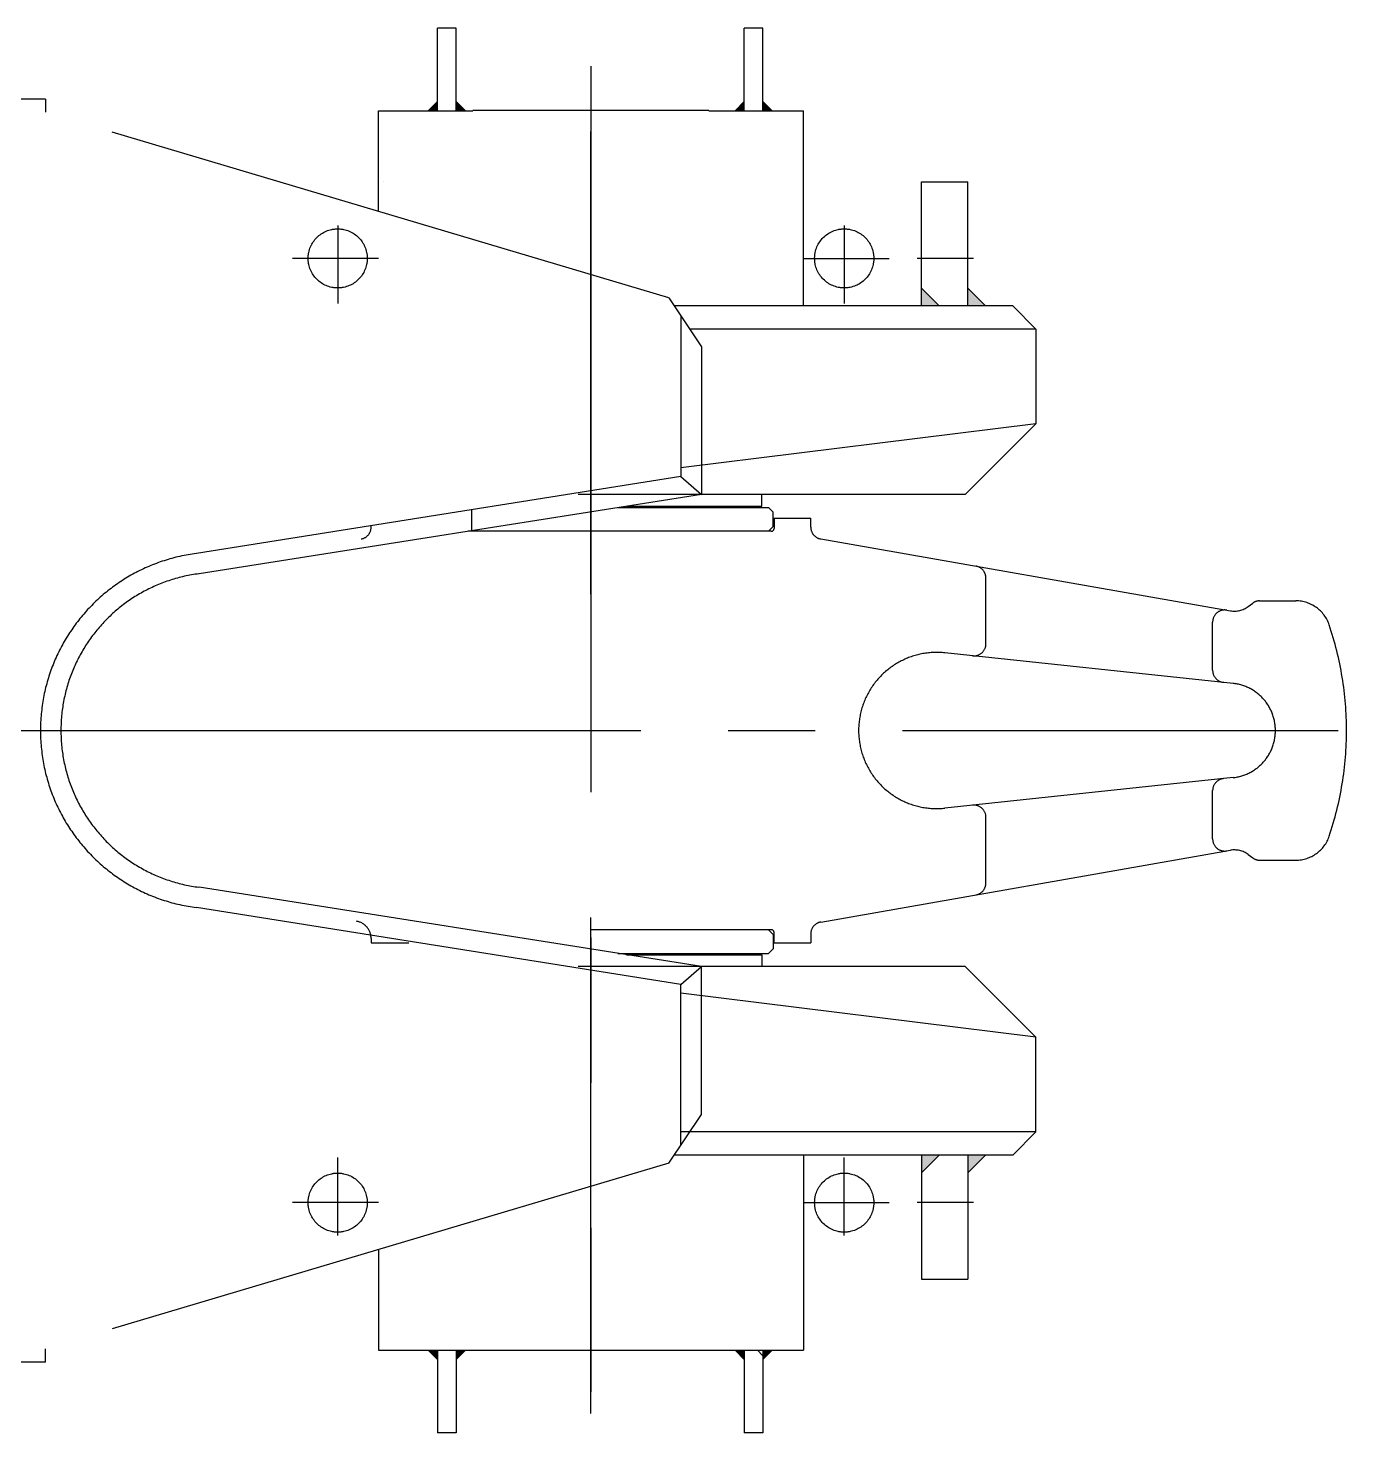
# Model space of a CAD drawing. Header units: millimetres. Extents: x 0 to 21000, y 0 to 14850.
# Drawn here: x 13229 to 14672, y 10801 to 12312 of the extents above; entities that cross this region are included whole.
import ezdxf

# ---------------------------------------------------------------- set-up
doc = ezdxf.new("R2010")
doc.units = ezdxf.units.MM
doc.header["$LTSCALE"] = 500
doc.linetypes.add('G', pattern=[2, 1.25, -0.25, 0.25, -0.25])
doc.linetypes.add('K', pattern=[2.5, 1.25, -0.25, 0.25, -0.25, 0.25, -0.25])
doc.layers.add('05', color=4, linetype='G')
doc.layers.add('07', color=6, linetype='K')

# ---------------------------------------------------------------- blocks, each defined once
blk = doc.blocks.new('errwrre')
at = {"layer": '07', "linetype": 'K'}
for points in [[(-17733.7, 33931.8), (-17733.7, 33912.8), (-17752.7, 33912.8)], [(-16819.7, 33931.8), (-16819.7, 33912.8), (-16800.7, 33912.8)], [(-17733.7, 33862.8), (-17752.7, 33862.8), (-17733.7, 33881.8)], [(-16819.7, 33862.8), (-16800.7, 33862.8), (-16819.7, 33881.8)]]:
    blk.add_hatch(color=6, dxfattribs=at).paths.add_polyline_path(points)
at = {"layer": '07', "linetype": 'K', "ltscale": 1.25}
for points in [[(-17953.5, 33692.3), (-17943.5, 33692.3), (-17943.5, 33702.3)], [(-16599.9, 33692.3), (-16609.9, 33692.3), (-16609.9, 33702.3)], [(-17943.5, 33662.3), (-17943.5, 33672.3), (-17953.5, 33672.3)], [(-16609.9, 33662.3), (-16609.9, 33672.3), (-16599.9, 33672.3)], [(-17953.5, 33362.3), (-17943.5, 33362.3), (-17943.5, 33372.3)], [(-16599.9, 33362.3), (-16609.9, 33362.3), (-16609.9, 33372.3)], [(-17943.5, 33332.3), (-17943.5, 33342.3), (-17953.5, 33342.3)], [(-16609.9, 33332.3), (-16609.9, 33342.3), (-16599.9, 33342.3)]]:
    blk.add_hatch(color=6, dxfattribs=at).paths.add_polyline_path(points)
at = {"layer": '05', "color": 142, "linetype": 'G', "ltscale": 0.75}
blk.add_line((-17276.7, 24092.4), (-17276.7, 34344.4), dxfattribs=at)
at = {"layer": '05', "color": 142, "linetype": 'G', "ltscale": 1.25}
blk.add_line((-17991.5, 33507.3), (-16565, 33507.3), dxfattribs=at)
at = {"layer": '07', "color": 6, "linetype": 'K', "ltscale": 1.25}
for p, q in [((-17416.2, 34226.8), (-17416.2, 34265.7)), ((-17137.2, 34226.8), (-17137.2, 34265.7)), ((-17410.1, 34214.5), (-17413.8, 34219.4)), ((-17276.7, 34168.6), (-17276.7, 34217.1)), ((-17143.3, 34214.5), (-17139.7, 34219.4)), ((-17482.8, 33754.6), (-17405.6, 34195.3)), ((-17327.4, 34198.2), (-17360.3, 33888.2)), ((-17226, 34198.2), (-17193.2, 33888.2)), ((-17070.6, 33754.6), (-17147.9, 34195.3)), ((-17341.5, 34176.2), (-17393.4, 34176.2)), ((-17160, 34176.2), (-17212, 34176.2)), ((-17370, 33932.3), (-17440.7, 33932.3)), ((-17112.7, 33932.3), (-17183.4, 33932.3)), ((-17276.7, 33851.2), (-17276.7, 33907.4)), ((-17784.7, 33735.9), (-17784.7, 33828.3)), ((-16768.7, 33735.9), (-16768.7, 33828.3)), ((-17820.2, 33779.8), (-17736.2, 33779.8)), ((-16733.2, 33779.8), (-16817.2, 33779.8)), ((-17495.6, 33743.8), (-17505.3, 33743.8)), ((-17505.3, 33703.3), (-17505.3, 33743.8)), ((-17057.8, 33743.8), (-17048.1, 33743.8)), ((-17048.1, 33703.3), (-17048.1, 33743.8)), ((-17943.5, 33634.3), (-17943.5, 33735.9)), ((-17733.7, 33735.9), (-17943.5, 33735.9)), ((-16819.7, 33735.9), (-16609.9, 33735.9)), ((-16609.9, 33634.3), (-16609.9, 33735.9)), ((-17943.5, 33702.3), (-17953.5, 33692.3)), ((-17516.5, 33698.3), (-17511.5, 33703.3)), ((-17516.5, 33536.2), (-17516.5, 33698.3)), ((-17496.1, 33703.3), (-17511.5, 33703.3)), ((-17505.3, 33704.3), (-17494.1, 33704.3)), ((-17496.1, 33703.3), (-17491.1, 33698.3)), ((-17057.3, 33703.3), (-17062.3, 33698.3)), ((-17048.1, 33704.3), (-17059.3, 33704.3)), ((-17057.3, 33703.3), (-17041.9, 33703.3)), ((-17036.9, 33698.3), (-17041.9, 33703.3)), ((-17036.9, 33536.2), (-17036.9, 33698.3)), ((-16609.9, 33702.3), (-16599.9, 33692.3)), ((-17943.5, 33692.3), (-18032.5, 33692.3)), ((-18032.5, 33692.3), (-18032.5, 33672.3)), ((-17518, 33691.3), (-17530.7, 33691.3)), ((-17518, 33545.7), (-17518, 33691.3)), ((-17035.4, 33691.3), (-17022.7, 33691.3)), ((-17035.4, 33545.7), (-17035.4, 33691.3)), ((-16609.9, 33692.3), (-16520.9, 33692.3)), ((-16603.9, 33692.3), (-16609.9, 33686.4)), ((-16520.9, 33692.3), (-16520.9, 33672.3)), ((-17943.5, 33672.3), (-18032.5, 33672.3)), ((-17953.5, 33672.3), (-17943.5, 33662.3)), ((-16609.9, 33672.3), (-16520.9, 33672.3)), ((-16599.9, 33672.3), (-16609.9, 33662.3)), ((-17943.7, 33634.3), (-17943.7, 33380.3)), ((-16609.7, 33634.3), (-16609.7, 33380.3)), ((-17423.4, 33507.3), (-17921.2, 33507.3)), ((-16541.9, 33507.3), (-17075.6, 33507.3)), ((-17943.5, 33278.7), (-17943.5, 33380.3)), ((-17514.3, 33378.8), (-17491.1, 33378.8)), ((-16609.9, 33278.7), (-16609.9, 33380.3)), ((-17943.5, 33362.3), (-18032.5, 33362.3)), ((-18032.5, 33362.3), (-18032.5, 33342.3)), ((-17943.5, 33372.3), (-17953.5, 33362.3)), ((-16609.9, 33372.3), (-16599.9, 33362.3)), ((-16609.9, 33362.3), (-16520.9, 33362.3)), ((-16520.9, 33362.3), (-16520.9, 33342.3)), ((-17943.5, 33342.3), (-18032.5, 33342.3)), ((-17953.5, 33342.3), (-17943.5, 33332.3)), ((-16609.9, 33342.3), (-16520.9, 33342.3)), ((-16599.9, 33342.3), (-16609.9, 33332.3)), ((-17048.1, 33270.8), (-17048.1, 33311.3)), ((-17835.3, 33278.7), (-17943.5, 33278.7)), ((-17784.7, 33278.7), (-17784.7, 33186.3)), ((-17052.8, 33270.8), (-17048.1, 33270.8)), ((-16768.7, 33278.7), (-16768.7, 33186.3)), ((-16718.2, 33278.7), (-16609.9, 33278.7)), ((-17820.2, 33234.8), (-17736.2, 33234.8)), ((-16733.2, 33234.8), (-16817.2, 33234.8)), ((-17276.7, 32655.4), (-17276.7, 33154))]:
    blk.add_line(p, q, dxfattribs=at)
at = {"layer": '07', "color": 6, "linetype": 'K'}
for p, q in [((-17708.7, 33986.1), (-17733.7, 33961.1)), ((-17708.7, 33986.1), (-17708.7, 33613.4)), ((-16844.7, 33986.1), (-16844.7, 33604.1)), ((-16844.7, 33986.1), (-16819.7, 33961.1)), ((-17733.7, 33961.1), (-17733.7, 33596.8)), ((-16819.7, 33961.1), (-16819.7, 33596.8)), ((-17752.7, 33912.8), (-17733.7, 33931.8)), ((-16800.7, 33912.8), (-16819.7, 33931.8)), ((-17733.7, 33912.8), (-17867.2, 33912.8)), ((-17867.2, 33862.8), (-17867.2, 33912.8)), ((-17784.7, 33918.9), (-17784.7, 33858.3)), ((-16819.7, 33912.8), (-16686.2, 33912.8)), ((-16768.7, 33918.9), (-16768.7, 33858.3)), ((-16686.2, 33862.8), (-16686.2, 33912.8)), ((-17733.7, 33881.8), (-17752.7, 33862.8)), ((-16819.7, 33881.8), (-16800.7, 33862.8)), ((-17733.7, 33862.8), (-17867.2, 33862.8)), ((-16819.7, 33862.8), (-16686.2, 33862.8)), ((-17491.1, 33701.3), (-17491.1, 33375.3)), ((-17062.3, 33701.3), (-17062.3, 33507.3)), ((-17742.2, 33591.1), (-17689.7, 33626.1)), ((-17689.7, 33626.1), (-17530.7, 33626.1)), ((-17550.1, 33604.1), (-17530.7, 33626.1)), ((-17530.7, 33626.1), (-17445.4, 33085.6)), ((-17022.7, 33626.1), (-17108.1, 33085.6)), ((-16863.7, 33626.1), (-17022.7, 33626.1)), ((-17003.3, 33604.1), (-17022.7, 33626.1)), ((-16811.2, 33591.1), (-16863.7, 33626.1)), ((-17722.7, 33604.1), (-17550.1, 33604.1)), ((-17550.1, 33604.1), (-17467.2, 33082.8)), ((-17003.3, 33604.1), (-17086.3, 33082.8)), ((-16830.7, 33604.1), (-17003.3, 33604.1)), ((-17742.2, 33591.1), (-17947.6, 32901.7)), ((-16811.2, 33591.1), (-16605.9, 32901.7)), ((-17867.2, 33284.2), (-17867.2, 33284.2)), ((-17956.2, 32920.3), (-17942, 32920.3)), ((-17956.2, 32920.3), (-17956.2, 32368.4)), ((-16597.2, 32920.3), (-16611.4, 32920.3)), ((-16597.2, 32920.3), (-16597.2, 32381.4))]:
    blk.add_line(p, q, dxfattribs=at)
at = {"layer": '07', "color": 6, "linetype": 'K', "ltscale": 0.666667}
for p, q in [((-17708.7, 33986.1), (-17606.7, 33986.1)), ((-17606.7, 33986.1), (-17559.3, 33604.1)), ((-17606.7, 33986.1), (-17530.7, 33910.1)), ((-16946.7, 33986.1), (-17022.7, 33910.1)), ((-16946.7, 33986.1), (-16994.1, 33604.1)), ((-16844.7, 33986.1), (-16946.7, 33986.1)), ((-17530.7, 33910.1), (-17530.7, 33482.2)), ((-17022.7, 33910.1), (-17022.7, 33482.2))]:
    blk.add_line(p, q, dxfattribs=at)
at = {"layer": '07', "color": 6, "linetype": 'K'}
for centre in [(-17784.7, 33779.8), (-16768.7, 33779.8), (-17784.7, 33234.8), (-16768.7, 33234.8)]:
    blk.add_circle(centre, 31.8, dxfattribs=at)
at = {"layer": '07', "color": 6, "linetype": 'K', "ltscale": 1.25}
for centre, radius, start, end in [((-17276.7, 33964.3), 356, 71.3865, 108.6135), ((-17378.2, 34265.7), 38, 108.6135, 180), ((-17175.2, 34265.7), 38, 0, 71.3865), ((-17276.7, 34192.8), 51, 6.0423, 173.9577), ((-17403.7, 34226.8), 12.5, 180, 216.5296), ((-17149.7, 34226.8), 12.5, 323.4704, 0), ((-17430.2, 34199.6), 25, 350.0557, 36.5296), ((-17123.2, 34199.6), 25, 143.4704, 189.9443), ((-17393.4, 34189.2), 13, 170.0557, 270), ((-17341.5, 34189.2), 13, 270, 353.9577), ((-17212, 34189.2), 13, 186.0423, 270), ((-17160, 34189.2), 13, 270, 9.9443), ((-17440.7, 33919.3), 13, 90, 170.0557), ((-17370, 33919.3), 13, 353.9577, 90), ((-17183.4, 33919.3), 13, 90, 186.0423), ((-17112.7, 33919.3), 13, 9.9443, 90), ((-17276.7, 33879.3), 84, 173.9577, 6.0423), ((-17495.6, 33756.8), 13, 270, 350.0557), ((-17057.8, 33756.8), 13, 189.9443, 270), ((-17494.1, 33701.3), 3, 0, 90), ((-17059.3, 33701.3), 3, 90, 180), ((-17495.6, 33257.8), 13, 9.9443, 96.372), ((-17052.8, 33251.8), 19, 90, 170.0557)]:
    blk.add_arc(centre, radius, start, end, dxfattribs=at)
at = {"layer": '07', "color": 6, "linetype": 'K'}
for radius in [192, 170]:
    blk.add_arc((-17276.7, 33107), radius, 187.2449, 352.7551, dxfattribs=at)

msp = doc.modelspace()

# ---------------------------------------------------------------- block references
at = {"layer": '07', "rotation": 270}
msp.add_blockref('errwrre', (-19672.33, -5720.23), dxfattribs=at)

doc.saveas('drawing.dxf')
